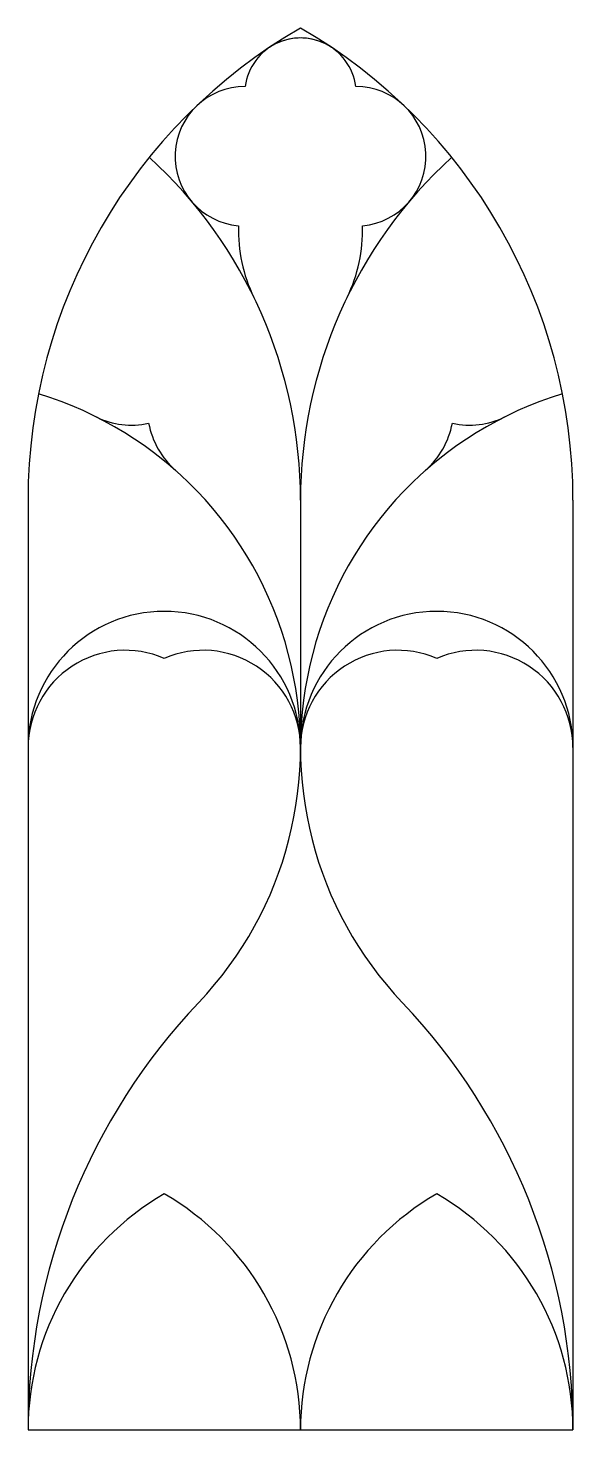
# Model space of a CAD drawing. Extents: x -17.5 to 17.5, y 0 to 90.
import ezdxf

# ---------------------------------------------------------------- set-up
doc = ezdxf.new("R2010")
doc.units = 0
doc.layers.add('MODELSKETCH_VISIBLE', color=7, linetype='CONTINUOUS')

msp = doc.modelspace()

# ---------------------------------------------------------------- linework, layer by layer
at = {"layer": 'MODELSKETCH_VISIBLE'}
for p, q in [((-17.5, 59.689), (-17.5, 0)), ((0, 59.689), (0, 43.802)), ((17.5, 59.689), (17.5, 0)), ((-17.5, 0), (17.5, 0))]:
    msp.add_line(p, q, dxfattribs=at)
for centre, radius, start, end in [((-17.5, 59.689), 35, 0, 60), ((17.5, 59.689), 35, 120, 180), ((0, 85.775), 3.588, 56.14428, 172.39787), ((0, 85.775), 3.588, 7.60213, 123.85572), ((-3.567, 81.764), 4.486, 89.86488, 264.69841), ((3.567, 81.764), 4.486, 275.30159, 90.13512), ((-29.797, 59.689), 29.797, 0, 47.62086), ((29.797, 59.689), 29.797, 132.37914, 180), ((5.802, 76.999), 9.787, 178.25854, 205.93219), ((-5.802, 76.999), 9.787, 334.06781, 1.74146), ((-23.744, 43.802), 23.744, 316.44428, 73.06568), ((23.744, 43.802), 23.744, 106.93432, 223.55572), ((-10.878, 69.483), 4.98, 243.38926, 283.02716), ((10.878, 69.483), 4.98, 256.97284, 296.61074), ((-4.406, 65.672), 5.45, 191.01021, 228.5162), ((4.406, 65.672), 5.45, 311.4838, 348.98979), ((-8.75, 43.802), 8.75, 0, 180), ((8.75, 43.802), 8.75, 0, 180), ((-11.25, 43.802), 6.25, 66.42519, 180), ((-6.25, 43.802), 6.25, 0, 113.57481), ((6.25, 43.802), 6.25, 66.42519, 180), ((11.25, 43.802), 6.25, 0, 113.57481), ((22.324, 0), 39.824, 136.44428, 180), ((-22.324, 0), 39.824, 0, 43.55572), ((0, 0), 17.5, 120, 180), ((-17.5, 0), 17.5, 0, 60), ((17.5, 0), 17.5, 120, 180), ((0, 0), 17.5, 0, 60)]:
    msp.add_arc(centre, radius, start, end, dxfattribs=at)

doc.saveas('drawing.dxf')
